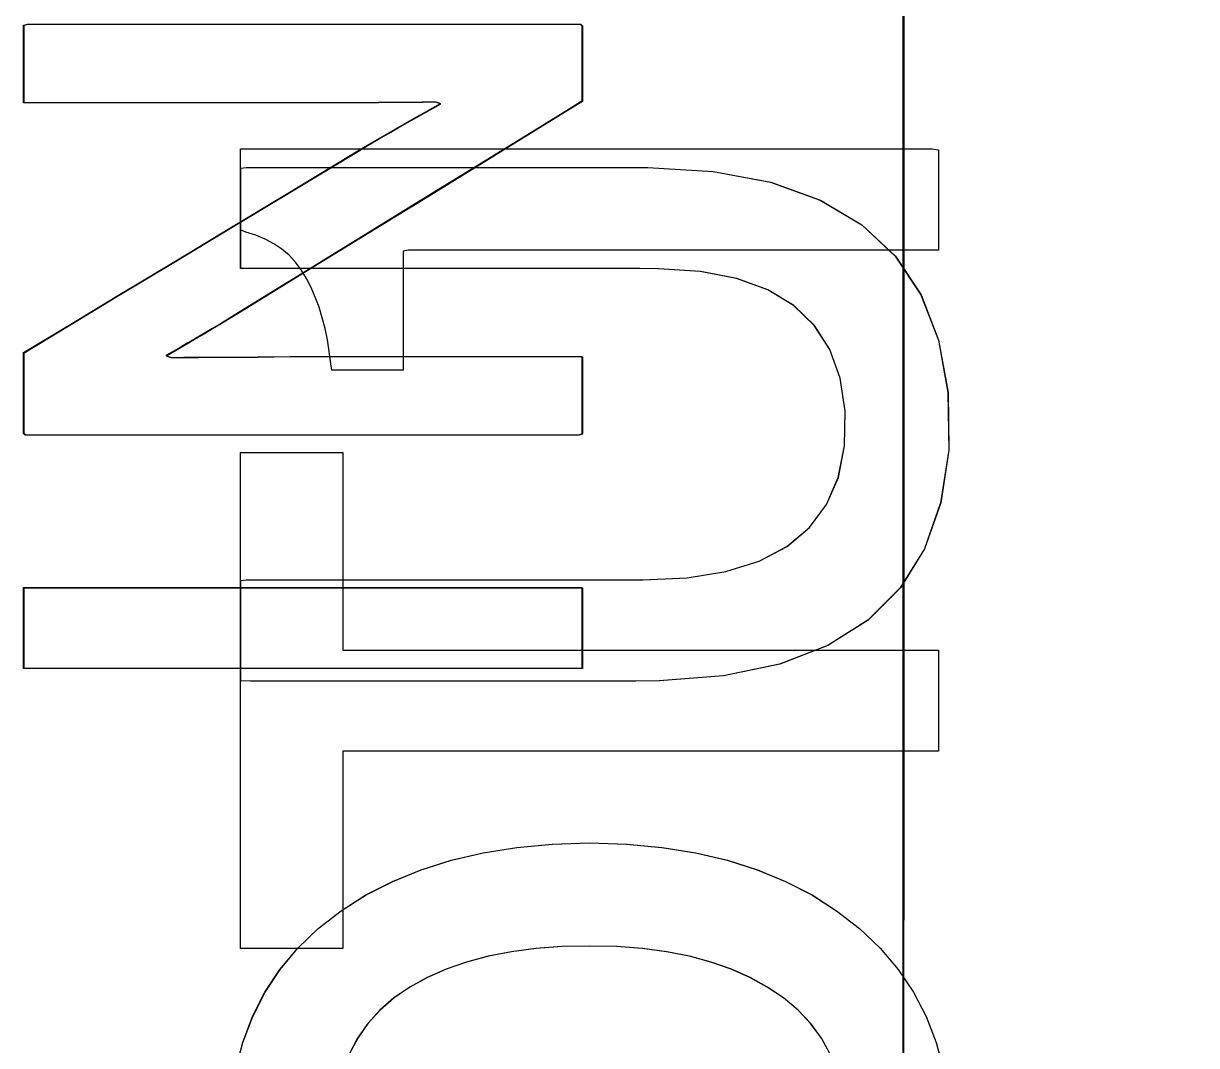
# Model space of a CAD drawing. Extents: x 1 to 47.7, y 0.2 to 35.
# Drawn here: x 34.5808 to 34.7442, y 11.1678 to 11.3101 of the extents above; entities that cross this region are included whole.
import ezdxf

# ---------------------------------------------------------------- set-up
doc = ezdxf.new("R2010")
doc.units = 0
doc.header["$MEASUREMENT"] = 0
for name, color, linetype in [('5_1___24__TARGET_LEDS___12', 7, 'CONTINUOUS'), ('6_2___8__INDEPENDENT_INPUT', 7, 'CONTINUOUS'), ('6_3___8__OPTOISO_INDEPENDE', 7, 'CONTINUOUS'), ('6_4___24__OPTOISO_INDEPEND', 7, 'CONTINUOUS'), ('6_5___8__INDEPENDENT_INPUT', 7, 'CONTINUOUS'), ('6_6___8__INDEPENDENT_INPUT', 7, 'CONTINUOUS'), ('6_7___8__OPTOISO_INDEPENDE', 7, 'CONTINUOUS'), ('6_8___8__OPTOISO_INDEPENDE', 7, 'CONTINUOUS')]:
    doc.layers.add(name, color=color, linetype=linetype)

msp = doc.modelspace()

# ---------------------------------------------------------------- linework, layer by layer
at = {"layer": '5_1___24__TARGET_LEDS___12'}
for points in [[(34.7534, 11.03517), (34.70342, 11.03517), (34.70344, 11.33517)], [(34.65869, 11.22024), (34.58095, 11.22024), (34.58095, 11.23151), (34.65869, 11.23151), (34.65869, 11.22024)]]:
    msp.add_lwpolyline(points, dxfattribs=at)
msp.add_lwpolyline([(34.65869, 11.29922), (34.65691, 11.29813), (34.65217, 11.2952), (34.64533, 11.291), (34.6373, 11.28605), (34.62895, 11.28091), (34.62118, 11.27612), (34.61485, 11.27223), (34.61086, 11.26977), (34.60958, 11.26899), (34.60836, 11.26826), (34.60717, 11.26755), (34.60602, 11.26687), (34.6049, 11.26621), (34.60382, 11.26557), (34.60278, 11.26496), (34.60177, 11.26437), (34.60079, 11.26381), (34.60142, 11.26357), (34.60329, 11.26357), (34.60522, 11.26358), (34.60721, 11.26359), (34.60926, 11.2636), (34.61137, 11.26361), (34.61353, 11.26363), (34.61576, 11.26365), (34.61805, 11.26368), (34.61947, 11.26368), (34.62309, 11.26368), (34.62854, 11.26368), (34.63508, 11.26368), (34.64199, 11.26368), (34.64853, 11.26368), (34.65398, 11.26368), (34.6576, 11.26368), (34.65869, 11.26367), (34.65869, 11.26316), (34.65869, 11.26202), (34.65869, 11.26043), (34.65869, 11.25861), (34.65869, 11.25674), (34.65869, 11.25503), (34.65869, 11.25367), (34.65869, 11.25287), (34.65815, 11.25273), (34.65311, 11.25273), (34.64394, 11.25273), (34.63206, 11.25273), (34.61886, 11.25273), (34.60577, 11.25273), (34.59419, 11.25273), (34.58552, 11.25273), (34.58119, 11.25273), (34.58095, 11.25295), (34.58095, 11.25389), (34.58095, 11.25539), (34.58095, 11.25722), (34.58095, 11.25919), (34.58095, 11.26108), (34.58095, 11.2627), (34.58095, 11.26382), (34.58095, 11.26423), (34.58268, 11.26528), (34.5873, 11.26807), (34.59395, 11.27208), (34.60176, 11.27679), (34.60989, 11.28169), (34.61746, 11.28626), (34.62362, 11.28997), (34.6275, 11.29231), (34.62883, 11.29311), (34.63027, 11.29395), (34.63166, 11.29476), (34.633, 11.29553), (34.63429, 11.29627), (34.63554, 11.29697), (34.63673, 11.29764), (34.63787, 11.29827), (34.63896, 11.29887), (34.63834, 11.29911), (34.63642, 11.29908), (34.63443, 11.29906), (34.6324, 11.29905), (34.63031, 11.29903), (34.62816, 11.29902), (34.62596, 11.29902), (34.62371, 11.29901), (34.6214, 11.29901), (34.61998, 11.29901), (34.61638, 11.29901), (34.61096, 11.29901), (34.60444, 11.29901), (34.59757, 11.29901), (34.59106, 11.29901), (34.58564, 11.29901), (34.58203, 11.29901), (34.58095, 11.29902), (34.58095, 11.29953), (34.58095, 11.30067), (34.58095, 11.30226), (34.58095, 11.30408), (34.58095, 11.30595), (34.58095, 11.30766), (34.58095, 11.30902), (34.58095, 11.30982), (34.58149, 11.30996), (34.58653, 11.30996), (34.5957, 11.30996), (34.60758, 11.30996), (34.62077, 11.30996), (34.63387, 11.30996), (34.64545, 11.30996), (34.65411, 11.30996), (34.65845, 11.30996), (34.65869, 11.30975), (34.65869, 11.30887), (34.65869, 11.30748), (34.65869, 11.30577), (34.65869, 11.30393), (34.65869, 11.30216), (34.65869, 11.30066), (34.65869, 11.29961)], close=True, dxfattribs=at)
at = {"layer": '6_2___8__INDEPENDENT_INPUT'}
msp.add_lwpolyline([(34.70825, 11.27852), (34.7054, 11.27852), (34.69781, 11.27852), (34.68695, 11.27852), (34.67427, 11.27852), (34.66122, 11.27852), (34.64927, 11.27852), (34.63987, 11.27852), (34.63446, 11.27852), (34.63372, 11.27835), (34.63372, 11.27714), (34.63372, 11.27503), (34.63372, 11.27236), (34.63372, 11.26943), (34.63372, 11.26659), (34.63372, 11.26416), (34.63372, 11.26246), (34.63372, 11.26182), (34.63334, 11.26182), (34.63232, 11.26182), (34.63085, 11.26182), (34.62915, 11.26182), (34.62739, 11.26182), (34.62578, 11.26182), (34.62451, 11.26182), (34.62378, 11.26182), (34.62361, 11.26269), (34.62342, 11.26438), (34.62316, 11.26601), (34.62283, 11.26758), (34.62244, 11.26909), (34.62199, 11.27055), (34.62146, 11.27195), (34.62088, 11.27329), (34.62023, 11.27457), (34.61952, 11.27575), (34.61872, 11.27683), (34.61781, 11.2778), (34.61681, 11.27866), (34.61571, 11.27941), (34.61451, 11.28006), (34.61321, 11.2806), (34.61181, 11.28103), (34.61107, 11.28132), (34.61107, 11.28214), (34.61107, 11.28358), (34.61107, 11.28541), (34.61107, 11.28741), (34.61107, 11.28935), (34.61107, 11.29101), (34.61107, 11.29217), (34.61107, 11.29261), (34.61479, 11.29261), (34.62468, 11.29261), (34.63884, 11.29261), (34.65538, 11.29261), (34.67239, 11.29261), (34.68798, 11.29261), (34.70024, 11.29261), (34.70728, 11.29261), (34.70825, 11.29247), (34.70825, 11.29145), (34.70825, 11.28967), (34.70825, 11.28741), (34.70825, 11.28494), (34.70825, 11.28254), (34.70825, 11.28049), (34.70825, 11.27906)], close=True, dxfattribs=at)
msp.add_lwpolyline([(34.62531, 11.22283), (34.70825, 11.22283), (34.70825, 11.20873), (34.62531, 11.20873), (34.62531, 11.18127), (34.61107, 11.18127), (34.61107, 11.25032), (34.62531, 11.25032), (34.62531, 11.22283)], dxfattribs=at)
at = {"layer": '6_3___8__OPTOISO_INDEPENDE'}
msp.add_lwpolyline([(34.70825, 11.27852), (34.7054, 11.27852), (34.69781, 11.27852), (34.68695, 11.27852), (34.67427, 11.27852), (34.66122, 11.27852), (34.64927, 11.27852), (34.63987, 11.27852), (34.63446, 11.27852), (34.63372, 11.27835), (34.63372, 11.27714), (34.63372, 11.27503), (34.63372, 11.27236), (34.63372, 11.26943), (34.63372, 11.26659), (34.63372, 11.26416), (34.63372, 11.26246), (34.63372, 11.26182), (34.63334, 11.26182), (34.63232, 11.26182), (34.63085, 11.26182), (34.62915, 11.26182), (34.62739, 11.26182), (34.62578, 11.26182), (34.62451, 11.26182), (34.62378, 11.26182), (34.62361, 11.26269), (34.62342, 11.26438), (34.62316, 11.26601), (34.62283, 11.26758), (34.62244, 11.26909), (34.62199, 11.27055), (34.62146, 11.27195), (34.62088, 11.27329), (34.62023, 11.27457), (34.61952, 11.27575), (34.61872, 11.27683), (34.61781, 11.2778), (34.61681, 11.27866), (34.61571, 11.27941), (34.61451, 11.28006), (34.61321, 11.2806), (34.61181, 11.28103), (34.61107, 11.28132), (34.61107, 11.28214), (34.61107, 11.28358), (34.61107, 11.28541), (34.61107, 11.28741), (34.61107, 11.28935), (34.61107, 11.29101), (34.61107, 11.29217), (34.61107, 11.29261), (34.61479, 11.29261), (34.62468, 11.29261), (34.63884, 11.29261), (34.65538, 11.29261), (34.67239, 11.29261), (34.68798, 11.29261), (34.70024, 11.29261), (34.70728, 11.29261), (34.70825, 11.29247), (34.70825, 11.29145), (34.70825, 11.28967), (34.70825, 11.28741), (34.70825, 11.28494), (34.70825, 11.28254), (34.70825, 11.28049), (34.70825, 11.27906)], close=True, dxfattribs=at)
msp.add_lwpolyline([(34.62531, 11.22283), (34.70825, 11.22283), (34.70825, 11.20873), (34.62531, 11.20873), (34.62531, 11.18127), (34.61107, 11.18127), (34.61107, 11.25032), (34.62531, 11.25032), (34.62531, 11.22283)], dxfattribs=at)
at = {"layer": '6_4___24__OPTOISO_INDEPEND'}
for points in [[(34.75327, 11.03518), (34.70329, 11.03518), (34.70331, 11.33518)], [(34.65858, 11.22025), (34.58084, 11.22025), (34.58084, 11.23152), (34.65858, 11.23152), (34.65858, 11.22025)]]:
    msp.add_lwpolyline(points, dxfattribs=at)
msp.add_lwpolyline([(34.65858, 11.29924), (34.6568, 11.29814), (34.65206, 11.29522), (34.64523, 11.29101), (34.63719, 11.28607), (34.62885, 11.28093), (34.62107, 11.27614), (34.61474, 11.27224), (34.61075, 11.26978), (34.60947, 11.269), (34.60825, 11.26827), (34.60706, 11.26757), (34.60591, 11.26688), (34.6048, 11.26622), (34.60371, 11.26559), (34.60267, 11.26497), (34.60166, 11.26438), (34.60068, 11.26382), (34.60131, 11.26358), (34.60318, 11.26359), (34.60511, 11.26359), (34.6071, 11.2636), (34.60915, 11.26361), (34.61126, 11.26363), (34.61343, 11.26364), (34.61565, 11.26366), (34.61794, 11.26369), (34.61937, 11.26369), (34.62298, 11.26369), (34.62843, 11.26369), (34.63497, 11.26369), (34.64188, 11.26369), (34.64842, 11.26369), (34.65387, 11.26369), (34.65749, 11.26369), (34.65858, 11.26368), (34.65858, 11.26318), (34.65858, 11.26203), (34.65858, 11.26045), (34.65858, 11.25862), (34.65858, 11.25676), (34.65858, 11.25504), (34.65858, 11.25369), (34.65858, 11.25288), (34.65804, 11.25275), (34.653, 11.25275), (34.64383, 11.25275), (34.63195, 11.25275), (34.61875, 11.25275), (34.60566, 11.25275), (34.59408, 11.25275), (34.58542, 11.25275), (34.58108, 11.25275), (34.58084, 11.25297), (34.58084, 11.25391), (34.58084, 11.2554), (34.58084, 11.25723), (34.58084, 11.2592), (34.58084, 11.2611), (34.58084, 11.26271), (34.58084, 11.26383), (34.58084, 11.26425), (34.58257, 11.26529), (34.58719, 11.26808), (34.59384, 11.27209), (34.60166, 11.27681), (34.60978, 11.28171), (34.61735, 11.28627), (34.62351, 11.28999), (34.62739, 11.29233), (34.62872, 11.29312), (34.63016, 11.29396), (34.63155, 11.29477), (34.63289, 11.29554), (34.63419, 11.29628), (34.63543, 11.29698), (34.63662, 11.29765), (34.63776, 11.29829), (34.63886, 11.29889), (34.63823, 11.29912), (34.63631, 11.2991), (34.63433, 11.29908), (34.63229, 11.29906), (34.6302, 11.29905), (34.62806, 11.29904), (34.62586, 11.29903), (34.6236, 11.29903), (34.62129, 11.29902), (34.61987, 11.29902), (34.61627, 11.29902), (34.61085, 11.29902), (34.60434, 11.29902), (34.59746, 11.29902), (34.59095, 11.29902), (34.58553, 11.29902), (34.58193, 11.29902), (34.58084, 11.29903), (34.58084, 11.29954), (34.58084, 11.30068), (34.58084, 11.30227), (34.58084, 11.30409), (34.58084, 11.30596), (34.58084, 11.30767), (34.58084, 11.30903), (34.58084, 11.30984), (34.58138, 11.30997), (34.58642, 11.30997), (34.59559, 11.30997), (34.60747, 11.30997), (34.62067, 11.30997), (34.63376, 11.30997), (34.64534, 11.30997), (34.65401, 11.30997), (34.65834, 11.30997), (34.65858, 11.30977), (34.65858, 11.30889), (34.65858, 11.30749), (34.65858, 11.30578), (34.65858, 11.30394), (34.65858, 11.30218), (34.65858, 11.30067), (34.65858, 11.29963)], close=True, dxfattribs=at)
at = {"layer": '6_5___8__INDEPENDENT_INPUT'}
msp.add_lwpolyline([(34.66774, 11.29003), (34.67686, 11.28948), (34.68486, 11.28796), (34.69176, 11.28548), (34.69754, 11.28205), (34.70221, 11.27765), (34.70577, 11.27229), (34.70821, 11.26598), (34.70955, 11.2587), (34.70967, 11.25067), (34.70852, 11.24333), (34.70626, 11.23694), (34.70289, 11.23149), (34.69841, 11.227), (34.69281, 11.22346), (34.6861, 11.22086), (34.67828, 11.21922), (34.66935, 11.21852), (34.66605, 11.2185), (34.66105, 11.2185), (34.65339, 11.2185), (34.64414, 11.2185), (34.63436, 11.2185), (34.6251, 11.2185), (34.61744, 11.2185), (34.61244, 11.2185), (34.61107, 11.21852), (34.61107, 11.21925), (34.61107, 11.22079), (34.61107, 11.2229), (34.61107, 11.2253), (34.61107, 11.22773), (34.61107, 11.22991), (34.61107, 11.23159), (34.61107, 11.2325), (34.61185, 11.23259), (34.61616, 11.23259), (34.62333, 11.23259), (34.63229, 11.23259), (34.642, 11.23259), (34.65138, 11.23259), (34.6594, 11.23259), (34.66498, 11.23259), (34.66707, 11.23259), (34.67322, 11.23288), (34.67861, 11.23376), (34.68324, 11.23521), (34.68713, 11.23725), (34.69026, 11.23987), (34.69264, 11.24308), (34.69426, 11.24687), (34.69514, 11.25124), (34.69522, 11.25613), (34.69452, 11.26069), (34.69309, 11.26466), (34.69094, 11.26803), (34.68806, 11.2708), (34.68445, 11.27298), (34.68012, 11.27456), (34.67506, 11.27555), (34.66927, 11.27593), (34.66664, 11.27594), (34.66158, 11.27594), (34.65384, 11.27594), (34.64449, 11.27594), (34.6346, 11.27594), (34.62525, 11.27594), (34.61751, 11.27594), (34.61246, 11.27594), (34.61107, 11.27596), (34.61107, 11.27669), (34.61107, 11.27823), (34.61107, 11.28034), (34.61107, 11.28274), (34.61107, 11.28517), (34.61107, 11.28735), (34.61107, 11.28903), (34.61107, 11.28994), (34.61186, 11.29003), (34.61622, 11.29003), (34.62348, 11.29003), (34.63255, 11.29003), (34.64236, 11.29003), (34.65186, 11.29003), (34.65997, 11.29003), (34.66562, 11.29003)], close=True, dxfattribs=at)
for points in [[(34.61038, 11.16435), (34.61136, 11.16818), (34.61272, 11.17179), (34.61445, 11.17518), (34.61655, 11.17835), (34.61902, 11.18131), (34.62186, 11.18404), (34.62505, 11.18653), (34.62852, 11.18872), (34.63223, 11.19061), (34.63619, 11.19222), (34.64039, 11.19355), (34.64483, 11.19458), (34.64952, 11.19533), (34.65445, 11.1958), (34.65963, 11.19597), (34.6648, 11.1958), (34.66973, 11.19533), (34.6744, 11.19458), (34.67882, 11.19355), (34.683, 11.19222), (34.68692, 11.19061), (34.6906, 11.18872), (34.69402, 11.18653), (34.69722, 11.18404), (34.7001, 11.18131), (34.70261, 11.17835), (34.70474, 11.17518), (34.7065, 11.17179), (34.70789, 11.16818), (34.7089, 11.16435)], [(34.69313, 11.16656), (34.69192, 11.16877), (34.69043, 11.17081), (34.68867, 11.17268), (34.68664, 11.17438), (34.68438, 11.1759), (34.68197, 11.17724), (34.67936, 11.1784), (34.67655, 11.17938), (34.67356, 11.18018), (34.67036, 11.1808), (34.66698, 11.18125), (34.6634, 11.18152), (34.65963, 11.18161), (34.65581, 11.18152), (34.65219, 11.18125), (34.64877, 11.1808), (34.64554, 11.18018), (34.64251, 11.17938), (34.63968, 11.1784), (34.63705, 11.17724), (34.63461, 11.1759), (34.6324, 11.17438), (34.63046, 11.17268), (34.62878, 11.17081), (34.62735, 11.16877), (34.62617, 11.16656)]]:
    msp.add_lwpolyline(points, dxfattribs=at)
at = {"layer": '6_6___8__INDEPENDENT_INPUT'}
msp.add_lwpolyline([(34.70825, 11.27852), (34.7054, 11.27852), (34.69781, 11.27852), (34.68695, 11.27852), (34.67427, 11.27852), (34.66122, 11.27852), (34.64927, 11.27852), (34.63987, 11.27852), (34.63446, 11.27852), (34.63372, 11.27835), (34.63372, 11.27714), (34.63372, 11.27503), (34.63372, 11.27236), (34.63372, 11.26943), (34.63372, 11.26659), (34.63372, 11.26416), (34.63372, 11.26246), (34.63372, 11.26182), (34.63334, 11.26182), (34.63232, 11.26182), (34.63085, 11.26182), (34.62915, 11.26182), (34.62739, 11.26182), (34.62578, 11.26182), (34.62451, 11.26182), (34.62378, 11.26182), (34.62361, 11.26269), (34.62342, 11.26438), (34.62316, 11.26601), (34.62283, 11.26758), (34.62244, 11.26909), (34.62199, 11.27055), (34.62146, 11.27195), (34.62088, 11.27329), (34.62023, 11.27457), (34.61952, 11.27575), (34.61872, 11.27683), (34.61781, 11.2778), (34.61681, 11.27866), (34.61571, 11.27941), (34.61451, 11.28006), (34.61321, 11.2806), (34.61181, 11.28103), (34.61107, 11.28132), (34.61107, 11.28214), (34.61107, 11.28358), (34.61107, 11.28541), (34.61107, 11.28741), (34.61107, 11.28935), (34.61107, 11.29101), (34.61107, 11.29217), (34.61107, 11.29261), (34.61479, 11.29261), (34.62468, 11.29261), (34.63884, 11.29261), (34.65538, 11.29261), (34.67239, 11.29261), (34.68798, 11.29261), (34.70024, 11.29261), (34.70728, 11.29261), (34.70825, 11.29247), (34.70825, 11.29145), (34.70825, 11.28967), (34.70825, 11.28741), (34.70825, 11.28494), (34.70825, 11.28254), (34.70825, 11.28049), (34.70825, 11.27906)], close=True, dxfattribs=at)
msp.add_lwpolyline([(34.62531, 11.22283), (34.70825, 11.22283), (34.70825, 11.20873), (34.62531, 11.20873), (34.62531, 11.18127), (34.61107, 11.18127), (34.61107, 11.25032), (34.62531, 11.25032), (34.62531, 11.22283)], dxfattribs=at)
at = {"layer": '6_7___8__OPTOISO_INDEPENDE'}
msp.add_lwpolyline([(34.70825, 11.27852), (34.7054, 11.27852), (34.69781, 11.27852), (34.68695, 11.27852), (34.67427, 11.27852), (34.66122, 11.27852), (34.64927, 11.27852), (34.63987, 11.27852), (34.63446, 11.27852), (34.63372, 11.27835), (34.63372, 11.27714), (34.63372, 11.27503), (34.63372, 11.27236), (34.63372, 11.26943), (34.63372, 11.26659), (34.63372, 11.26416), (34.63372, 11.26246), (34.63372, 11.26182), (34.63334, 11.26182), (34.63232, 11.26182), (34.63085, 11.26182), (34.62915, 11.26182), (34.62739, 11.26182), (34.62578, 11.26182), (34.62451, 11.26182), (34.62378, 11.26182), (34.62361, 11.26269), (34.62342, 11.26438), (34.62316, 11.26601), (34.62283, 11.26758), (34.62244, 11.26909), (34.62199, 11.27055), (34.62146, 11.27195), (34.62088, 11.27329), (34.62023, 11.27457), (34.61952, 11.27575), (34.61872, 11.27683), (34.61781, 11.2778), (34.61681, 11.27866), (34.61571, 11.27941), (34.61451, 11.28006), (34.61321, 11.2806), (34.61181, 11.28103), (34.61107, 11.28132), (34.61107, 11.28214), (34.61107, 11.28358), (34.61107, 11.28541), (34.61107, 11.28741), (34.61107, 11.28935), (34.61107, 11.29101), (34.61107, 11.29217), (34.61107, 11.29261), (34.61479, 11.29261), (34.62468, 11.29261), (34.63884, 11.29261), (34.65538, 11.29261), (34.67239, 11.29261), (34.68798, 11.29261), (34.70024, 11.29261), (34.70728, 11.29261), (34.70825, 11.29247), (34.70825, 11.29145), (34.70825, 11.28967), (34.70825, 11.28741), (34.70825, 11.28494), (34.70825, 11.28254), (34.70825, 11.28049), (34.70825, 11.27906)], close=True, dxfattribs=at)
msp.add_lwpolyline([(34.62531, 11.22283), (34.70825, 11.22283), (34.70825, 11.20873), (34.62531, 11.20873), (34.62531, 11.18127), (34.61107, 11.18127), (34.61107, 11.25032), (34.62531, 11.25032), (34.62531, 11.22283)], dxfattribs=at)
at = {"layer": '6_8___8__OPTOISO_INDEPENDE'}
msp.add_lwpolyline([(34.66777, 11.29003), (34.67688, 11.28948), (34.68489, 11.28796), (34.69179, 11.28548), (34.69757, 11.28205), (34.70224, 11.27765), (34.7058, 11.27229), (34.70824, 11.26598), (34.70957, 11.2587), (34.70969, 11.25067), (34.70855, 11.24333), (34.70629, 11.23694), (34.70292, 11.23149), (34.69844, 11.227), (34.69284, 11.22346), (34.68613, 11.22086), (34.67831, 11.21922), (34.66937, 11.21852), (34.66608, 11.2185), (34.66108, 11.2185), (34.65342, 11.2185), (34.64417, 11.2185), (34.63438, 11.2185), (34.62513, 11.2185), (34.61747, 11.2185), (34.61247, 11.2185), (34.6111, 11.21852), (34.6111, 11.21925), (34.6111, 11.22079), (34.6111, 11.2229), (34.6111, 11.2253), (34.6111, 11.22773), (34.6111, 11.22991), (34.6111, 11.23159), (34.6111, 11.2325), (34.61188, 11.23259), (34.61619, 11.23259), (34.62336, 11.23259), (34.63232, 11.23259), (34.64202, 11.23259), (34.65141, 11.23259), (34.65942, 11.23259), (34.66501, 11.23259), (34.6671, 11.23259), (34.67324, 11.23288), (34.67863, 11.23376), (34.68327, 11.23521), (34.68715, 11.23725), (34.69028, 11.23987), (34.69266, 11.24308), (34.69429, 11.24687), (34.69516, 11.25124), (34.69525, 11.25613), (34.69455, 11.26069), (34.69312, 11.26466), (34.69097, 11.26803), (34.68809, 11.2708), (34.68448, 11.27298), (34.68014, 11.27456), (34.67508, 11.27555), (34.6693, 11.27593), (34.66666, 11.27594), (34.66161, 11.27594), (34.65387, 11.27594), (34.64452, 11.27594), (34.63463, 11.27594), (34.62528, 11.27594), (34.61754, 11.27594), (34.61248, 11.27594), (34.6111, 11.27596), (34.6111, 11.27669), (34.6111, 11.27823), (34.6111, 11.28034), (34.6111, 11.28274), (34.6111, 11.28517), (34.6111, 11.28735), (34.6111, 11.28903), (34.6111, 11.28994), (34.61189, 11.29003), (34.61625, 11.29003), (34.6235, 11.29003), (34.63257, 11.29003), (34.64239, 11.29003), (34.65189, 11.29003), (34.66, 11.29003), (34.66564, 11.29003)], close=True, dxfattribs=at)
for points in [[(34.6104, 11.16435), (34.61139, 11.16818), (34.61275, 11.17179), (34.61448, 11.17518), (34.61658, 11.17835), (34.61904, 11.18131), (34.62188, 11.18404), (34.62508, 11.18653), (34.62855, 11.18872), (34.63226, 11.19061), (34.63621, 11.19222), (34.64041, 11.19355), (34.64486, 11.19458), (34.64954, 11.19533), (34.65448, 11.1958), (34.65965, 11.19597), (34.66483, 11.1958), (34.66975, 11.19533), (34.67443, 11.19458), (34.67885, 11.19355), (34.68303, 11.19222), (34.68695, 11.19061), (34.69062, 11.18872), (34.69405, 11.18653), (34.69725, 11.18404), (34.70013, 11.18131), (34.70263, 11.17835), (34.70477, 11.17518), (34.70653, 11.17179), (34.70792, 11.16818), (34.70893, 11.16435)], [(34.69316, 11.16656), (34.69194, 11.16877), (34.69046, 11.17081), (34.6887, 11.17268), (34.68666, 11.17438), (34.68441, 11.1759), (34.682, 11.17724), (34.67939, 11.1784), (34.67658, 11.17938), (34.67358, 11.18018), (34.67039, 11.1808), (34.667, 11.18125), (34.66343, 11.18152), (34.65965, 11.18161), (34.65584, 11.18152), (34.65222, 11.18125), (34.64879, 11.1808), (34.64557, 11.18018), (34.64254, 11.17938), (34.63971, 11.1784), (34.63707, 11.17724), (34.63464, 11.1759), (34.63243, 11.17438), (34.63049, 11.17268), (34.6288, 11.17081), (34.62738, 11.16877), (34.6262, 11.16656)]]:
    msp.add_lwpolyline(points, dxfattribs=at)

doc.saveas('drawing.dxf')
